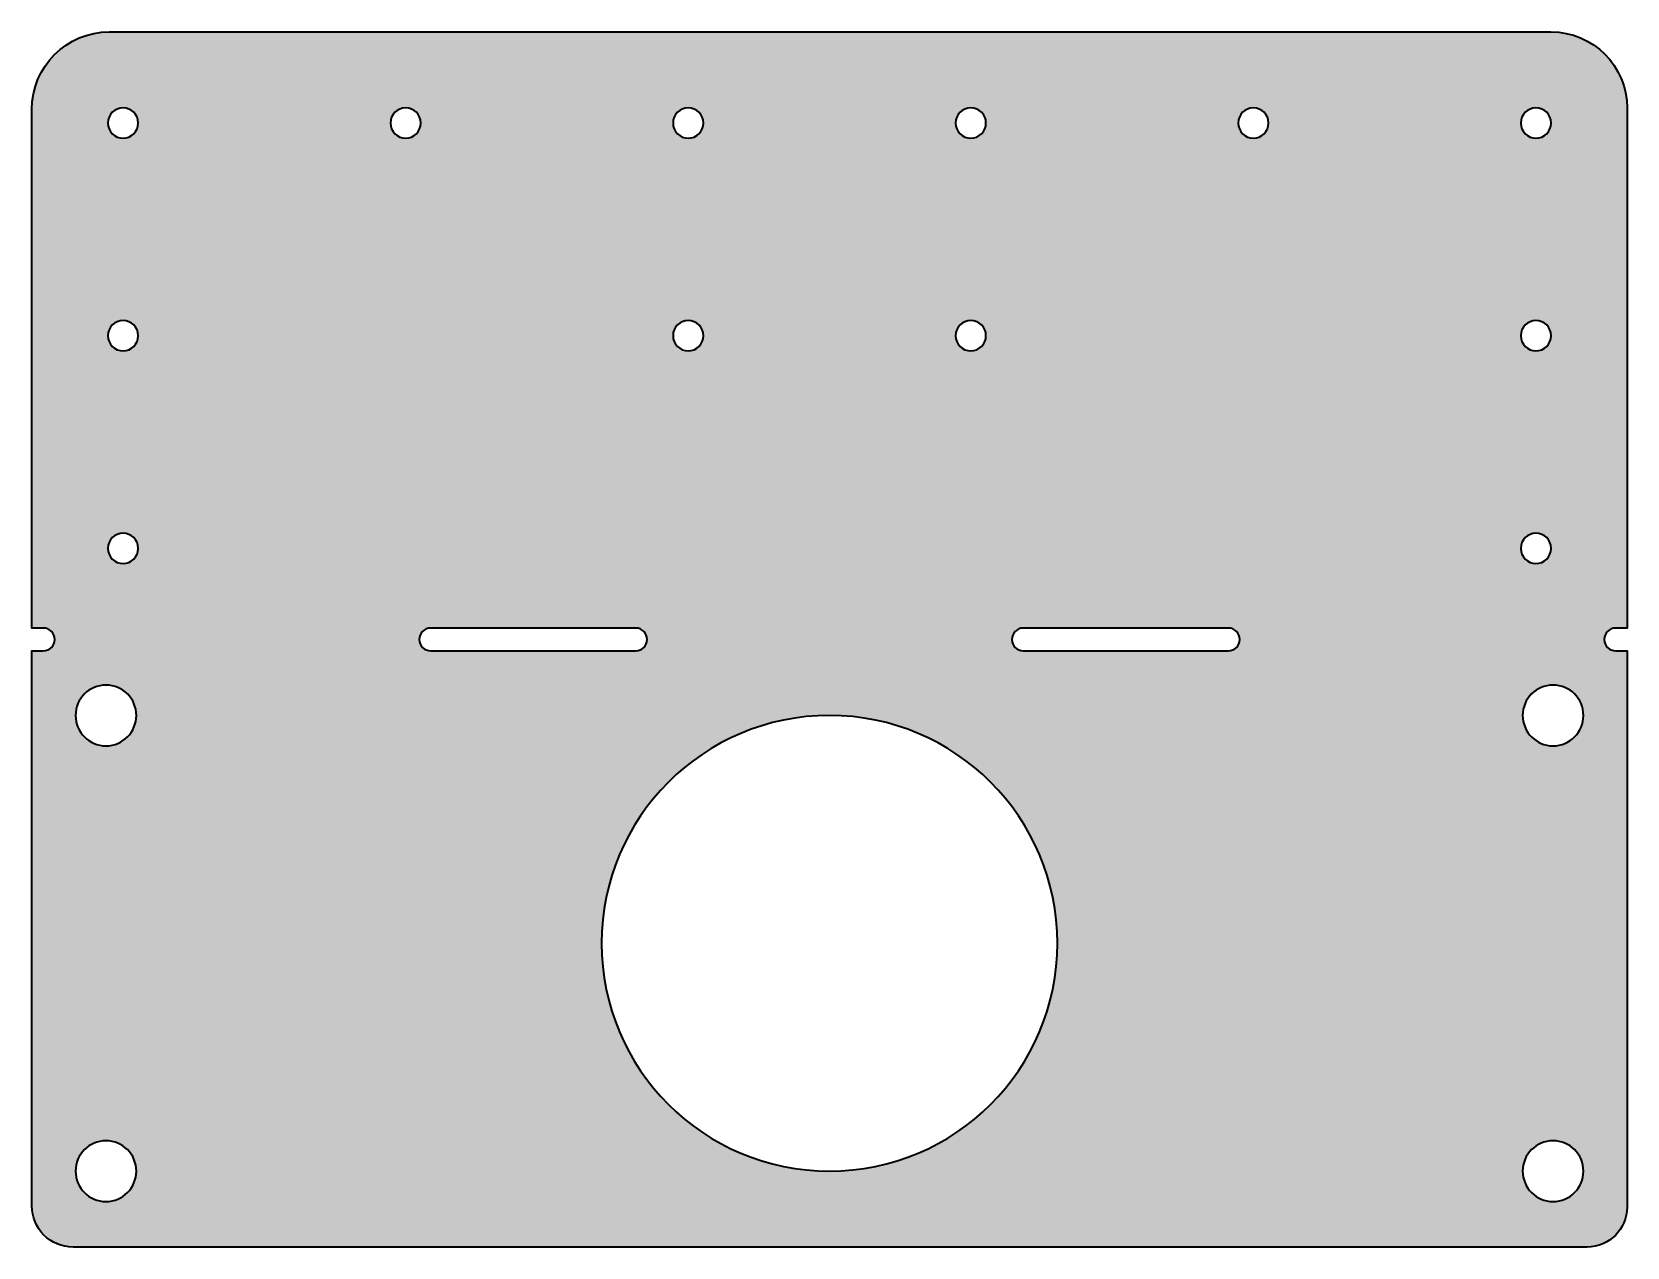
# Model space of a CAD drawing. Header units: millimetres. Extents: x 43 to 254, y -204 to -44.
import ezdxf

# ---------------------------------------------------------------- set-up
doc = ezdxf.new("R2010")
doc.units = ezdxf.units.MM
doc.header["$MEASUREMENT"] = 0
doc.layers.add('Layer 1', color=7, linetype='Continuous')

msp = doc.modelspace()

# ---------------------------------------------------------------- hatches: boundary and pattern name
at = {"layer": 'Layer 1', "true_color": 0xd1d2d4}
h = msp.add_hatch(color=254, dxfattribs=at)
h.dxf.hatch_style = 2
edge = h.paths.add_edge_path()
edge.add_spline(control_points=[(252, -122.27), (252, -122.27), (253.5, -122.27), (253.5, -122.27), (253.5, -122.27), (253.5, -53.79), (253.5, -53.79), (253.5, -48.26), (249.01, -43.77), (243.48, -43.77), (243.48, -43.77), (53.69, -43.77), (53.69, -43.77), (48.06, -43.77), (43.5, -48.33), (43.5, -53.96), (43.5, -53.96), (43.5, -122.27), (43.5, -122.27), (43.5, -122.27), (45, -122.27), (45, -122.27), (45.83, -122.27), (46.5, -122.94), (46.5, -123.77), (46.5, -124.6), (45.83, -125.27), (45, -125.27), (45, -125.27), (43.5, -125.27), (43.5, -125.27), (43.5, -125.27), (43.5, -198.35), (43.5, -198.35), (43.5, -201.34), (45.93, -203.77), (48.92, -203.77), (48.92, -203.77), (248.24, -203.77), (248.24, -203.77), (251.15, -203.77), (253.5, -201.42), (253.5, -198.51), (253.5, -198.51), (253.5, -125.27), (253.5, -125.27), (253.5, -125.27), (252, -125.27), (252, -125.27), (251.17, -125.27), (250.5, -124.6), (250.5, -123.77), (250.5, -122.94), (251.17, -122.27), (252, -122.27)], knot_values=[0, 0, 0, 0, 1, 1, 1, 2, 2, 2, 3, 3, 3, 4, 4, 4, 5, 5, 5, 6, 6, 6, 7, 7, 7, 8, 8, 8, 9, 9, 9, 10, 10, 10, 11, 11, 11, 12, 12, 12, 13, 13, 13, 14, 14, 14, 15, 15, 15, 16, 16, 16, 17, 17, 17, 18, 18, 18, 18], degree=3, periodic=1)
edge = h.paths.add_edge_path()
edge.add_spline(control_points=[(241.5, -53.77), (242.6, -53.77), (243.5, -54.67), (243.5, -55.77), (243.5, -56.88), (242.6, -57.77), (241.5, -57.77), (240.4, -57.77), (239.5, -56.88), (239.5, -55.77), (239.5, -54.67), (240.4, -53.77), (241.5, -53.77)], knot_values=[0, 0, 0, 0, 1, 1, 1, 2, 2, 2, 3, 3, 3, 4, 4, 4, 4], degree=3, periodic=1)
edge = h.paths.add_edge_path()
edge.add_spline(control_points=[(241.5, -81.77), (242.6, -81.77), (243.5, -82.67), (243.5, -83.77), (243.5, -84.88), (242.6, -85.77), (241.5, -85.77), (240.4, -85.77), (239.5, -84.88), (239.5, -83.77), (239.5, -82.67), (240.4, -81.77), (241.5, -81.77)], knot_values=[0, 0, 0, 0, 1, 1, 1, 2, 2, 2, 3, 3, 3, 4, 4, 4, 4], degree=3, periodic=1)
edge = h.paths.add_edge_path()
edge.add_spline(control_points=[(167.1, -53.77), (168.2, -53.77), (169.1, -54.67), (169.1, -55.77), (169.1, -56.88), (168.2, -57.77), (167.1, -57.77), (166, -57.77), (165.1, -56.88), (165.1, -55.77), (165.1, -54.67), (166, -53.77), (167.1, -53.77)], knot_values=[0, 0, 0, 0, 1, 1, 1, 2, 2, 2, 3, 3, 3, 4, 4, 4, 4], degree=3, periodic=1)
edge = h.paths.add_edge_path()
edge.add_spline(control_points=[(167.1, -81.77), (168.2, -81.77), (169.1, -82.67), (169.1, -83.77), (169.1, -84.88), (168.2, -85.77), (167.1, -85.77), (166, -85.77), (165.1, -84.88), (165.1, -83.77), (165.1, -82.67), (166, -81.77), (167.1, -81.77)], knot_values=[0, 0, 0, 0, 1, 1, 1, 2, 2, 2, 3, 3, 3, 4, 4, 4, 4], degree=3, periodic=1)
edge = h.paths.add_edge_path()
edge.add_spline(control_points=[(129.9, -53.77), (131, -53.77), (131.9, -54.67), (131.9, -55.77), (131.9, -56.88), (131, -57.77), (129.9, -57.77), (128.8, -57.77), (127.9, -56.88), (127.9, -55.77), (127.9, -54.67), (128.8, -53.77), (129.9, -53.77)], knot_values=[0, 0, 0, 0, 1, 1, 1, 2, 2, 2, 3, 3, 3, 4, 4, 4, 4], degree=3, periodic=1)
edge = h.paths.add_edge_path()
edge.add_spline(control_points=[(129.9, -81.77), (131, -81.77), (131.9, -82.67), (131.9, -83.77), (131.9, -84.88), (131, -85.77), (129.9, -85.77), (128.8, -85.77), (127.9, -84.88), (127.9, -83.77), (127.9, -82.67), (128.8, -81.77), (129.9, -81.77)], knot_values=[0, 0, 0, 0, 1, 1, 1, 2, 2, 2, 3, 3, 3, 4, 4, 4, 4], degree=3, periodic=1)
edge = h.paths.add_edge_path()
edge.add_spline(control_points=[(53.25, -197.77), (51.04, -197.77), (49.25, -195.98), (49.25, -193.77), (49.25, -191.56), (51.04, -189.77), (53.25, -189.77), (55.46, -189.77), (57.25, -191.56), (57.25, -193.77), (57.25, -195.98), (55.46, -197.77), (53.25, -197.77)], knot_values=[0, 0, 0, 0, 1, 1, 1, 2, 2, 2, 3, 3, 3, 4, 4, 4, 4], degree=3, periodic=1)
edge = h.paths.add_edge_path()
edge.add_spline(control_points=[(53.25, -137.77), (51.04, -137.77), (49.25, -135.98), (49.25, -133.77), (49.25, -131.56), (51.04, -129.77), (53.25, -129.77), (55.46, -129.77), (57.25, -131.56), (57.25, -133.77), (57.25, -135.98), (55.46, -137.77), (53.25, -137.77)], knot_values=[0, 0, 0, 0, 1, 1, 1, 2, 2, 2, 3, 3, 3, 4, 4, 4, 4], degree=3, periodic=1)
edge = h.paths.add_edge_path()
edge.add_spline(control_points=[(55.5, -113.77), (54.4, -113.77), (53.5, -112.88), (53.5, -111.77), (53.5, -110.67), (54.4, -109.77), (55.5, -109.77), (56.6, -109.77), (57.5, -110.67), (57.5, -111.77), (57.5, -112.88), (56.6, -113.77), (55.5, -113.77)], knot_values=[0, 0, 0, 0, 1, 1, 1, 2, 2, 2, 3, 3, 3, 4, 4, 4, 4], degree=3, periodic=1)
edge = h.paths.add_edge_path()
edge.add_spline(control_points=[(55.5, -85.77), (54.4, -85.77), (53.5, -84.88), (53.5, -83.77), (53.5, -82.67), (54.4, -81.77), (55.5, -81.77), (56.6, -81.77), (57.5, -82.67), (57.5, -83.77), (57.5, -84.88), (56.6, -85.77), (55.5, -85.77)], knot_values=[0, 0, 0, 0, 1, 1, 1, 2, 2, 2, 3, 3, 3, 4, 4, 4, 4], degree=3, periodic=1)
edge = h.paths.add_edge_path()
edge.add_spline(control_points=[(55.5, -57.77), (54.4, -57.77), (53.5, -56.88), (53.5, -55.77), (53.5, -54.67), (54.4, -53.77), (55.5, -53.77), (56.6, -53.77), (57.5, -54.67), (57.5, -55.77), (57.5, -56.88), (56.6, -57.77), (55.5, -57.77)], knot_values=[0, 0, 0, 0, 1, 1, 1, 2, 2, 2, 3, 3, 3, 4, 4, 4, 4], degree=3, periodic=1)
edge = h.paths.add_edge_path()
edge.add_spline(control_points=[(92.7, -57.77), (91.6, -57.77), (90.7, -56.88), (90.7, -55.77), (90.7, -54.67), (91.6, -53.77), (92.7, -53.77), (93.8, -53.77), (94.7, -54.67), (94.7, -55.77), (94.7, -56.88), (93.8, -57.77), (92.7, -57.77)], knot_values=[0, 0, 0, 0, 1, 1, 1, 2, 2, 2, 3, 3, 3, 4, 4, 4, 4], degree=3, periodic=1)
edge = h.paths.add_edge_path()
edge.add_spline(control_points=[(94.5, -123.77), (94.5, -122.94), (95.17, -122.27), (96, -122.27), (96, -122.27), (123, -122.27), (123, -122.27), (123.83, -122.27), (124.5, -122.94), (124.5, -123.77), (124.5, -124.6), (123.83, -125.27), (123, -125.27), (123, -125.27), (96, -125.27), (96, -125.27), (95.17, -125.27), (94.5, -124.6), (94.5, -123.77)], knot_values=[0, 0, 0, 0, 1, 1, 1, 2, 2, 2, 3, 3, 3, 4, 4, 4, 5, 5, 5, 6, 6, 6, 6], degree=3, periodic=1)
edge = h.paths.add_edge_path()
edge.add_spline(control_points=[(148.5, -193.77), (131.93, -193.77), (118.5, -180.34), (118.5, -163.77), (118.5, -147.2), (131.93, -133.77), (148.5, -133.77), (165.07, -133.77), (178.5, -147.2), (178.5, -163.77), (178.5, -180.34), (165.07, -193.77), (148.5, -193.77)], knot_values=[0, 0, 0, 0, 1, 1, 1, 2, 2, 2, 3, 3, 3, 4, 4, 4, 4], degree=3, periodic=1)
edge = h.paths.add_edge_path()
edge.add_spline(control_points=[(201, -125.27), (201, -125.27), (174, -125.27), (174, -125.27), (173.17, -125.27), (172.5, -124.6), (172.5, -123.77), (172.5, -122.94), (173.17, -122.27), (174, -122.27), (174, -122.27), (201, -122.27), (201, -122.27), (201.83, -122.27), (202.5, -122.94), (202.5, -123.77), (202.5, -124.6), (201.83, -125.27), (201, -125.27)], knot_values=[0, 0, 0, 0, 1, 1, 1, 2, 2, 2, 3, 3, 3, 4, 4, 4, 5, 5, 5, 6, 6, 6, 6], degree=3, periodic=1)
edge = h.paths.add_edge_path()
edge.add_spline(control_points=[(204.3, -57.77), (203.2, -57.77), (202.3, -56.88), (202.3, -55.77), (202.3, -54.67), (203.2, -53.77), (204.3, -53.77), (205.4, -53.77), (206.3, -54.67), (206.3, -55.77), (206.3, -56.88), (205.4, -57.77), (204.3, -57.77)], knot_values=[0, 0, 0, 0, 1, 1, 1, 2, 2, 2, 3, 3, 3, 4, 4, 4, 4], degree=3, periodic=1)
edge = h.paths.add_edge_path()
edge.add_spline(control_points=[(241.5, -109.77), (242.6, -109.77), (243.5, -110.67), (243.5, -111.77), (243.5, -112.88), (242.6, -113.77), (241.5, -113.77), (240.4, -113.77), (239.5, -112.88), (239.5, -111.77), (239.5, -110.67), (240.4, -109.77), (241.5, -109.77)], knot_values=[0, 0, 0, 0, 1, 1, 1, 2, 2, 2, 3, 3, 3, 4, 4, 4, 4], degree=3, periodic=1)
edge = h.paths.add_edge_path()
edge.add_spline(control_points=[(243.75, -197.77), (241.54, -197.77), (239.75, -195.98), (239.75, -193.77), (239.75, -191.56), (241.54, -189.77), (243.75, -189.77), (245.96, -189.77), (247.75, -191.56), (247.75, -193.77), (247.75, -195.98), (245.96, -197.77), (243.75, -197.77)], knot_values=[0, 0, 0, 0, 1, 1, 1, 2, 2, 2, 3, 3, 3, 4, 4, 4, 4], degree=3, periodic=1)
edge = h.paths.add_edge_path()
edge.add_spline(control_points=[(243.75, -137.77), (241.54, -137.77), (239.75, -135.98), (239.75, -133.77), (239.75, -131.56), (241.54, -129.77), (243.75, -129.77), (245.96, -129.77), (247.75, -131.56), (247.75, -133.77), (247.75, -135.98), (245.96, -137.77), (243.75, -137.77)], knot_values=[0, 0, 0, 0, 1, 1, 1, 2, 2, 2, 3, 3, 3, 4, 4, 4, 4], degree=3, periodic=1)

# ---------------------------------------------------------------- linework, layer by layer
at = {"layer": 'Layer 1', "color": 250, "lineweight": 35, "true_color": 0x231f20}
for points, knots in [([(252, -122.27), (252, -122.27), (253.5, -122.27), (253.5, -122.27), (253.5, -122.27), (253.5, -53.79), (253.5, -53.79), (253.5, -48.26), (249.01, -43.77), (243.48, -43.77), (243.48, -43.77), (53.69, -43.77), (53.69, -43.77), (48.06, -43.77), (43.5, -48.33), (43.5, -53.96), (43.5, -53.96), (43.5, -122.27), (43.5, -122.27), (43.5, -122.27), (45, -122.27), (45, -122.27), (45.83, -122.27), (46.5, -122.94), (46.5, -123.77), (46.5, -124.6), (45.83, -125.27), (45, -125.27), (45, -125.27), (43.5, -125.27), (43.5, -125.27), (43.5, -125.27), (43.5, -198.35), (43.5, -198.35), (43.5, -201.34), (45.93, -203.77), (48.92, -203.77), (48.92, -203.77), (248.24, -203.77), (248.24, -203.77), (251.15, -203.77), (253.5, -201.42), (253.5, -198.51), (253.5, -198.51), (253.5, -125.27), (253.5, -125.27), (253.5, -125.27), (252, -125.27), (252, -125.27), (251.17, -125.27), (250.5, -124.6), (250.5, -123.77), (250.5, -122.94), (251.17, -122.27), (252, -122.27)], [0, 0, 0, 0, 1, 1, 1, 2, 2, 2, 3, 3, 3, 4, 4, 4, 5, 5, 5, 6, 6, 6, 7, 7, 7, 8, 8, 8, 9, 9, 9, 10, 10, 10, 11, 11, 11, 12, 12, 12, 13, 13, 13, 14, 14, 14, 15, 15, 15, 16, 16, 16, 17, 17, 17, 18, 18, 18, 18]), ([(55.5, -57.77), (54.4, -57.77), (53.5, -56.88), (53.5, -55.77), (53.5, -54.67), (54.4, -53.77), (55.5, -53.77), (56.6, -53.77), (57.5, -54.67), (57.5, -55.77), (57.5, -56.88), (56.6, -57.77), (55.5, -57.77)], [0, 0, 0, 0, 1, 1, 1, 2, 2, 2, 3, 3, 3, 4, 4, 4, 4]), ([(92.7, -57.77), (91.6, -57.77), (90.7, -56.88), (90.7, -55.77), (90.7, -54.67), (91.6, -53.77), (92.7, -53.77), (93.8, -53.77), (94.7, -54.67), (94.7, -55.77), (94.7, -56.88), (93.8, -57.77), (92.7, -57.77)], [0, 0, 0, 0, 1, 1, 1, 2, 2, 2, 3, 3, 3, 4, 4, 4, 4]), ([(129.9, -53.77), (131, -53.77), (131.9, -54.67), (131.9, -55.77), (131.9, -56.88), (131, -57.77), (129.9, -57.77), (128.8, -57.77), (127.9, -56.88), (127.9, -55.77), (127.9, -54.67), (128.8, -53.77), (129.9, -53.77)], [0, 0, 0, 0, 1, 1, 1, 2, 2, 2, 3, 3, 3, 4, 4, 4, 4]), ([(167.1, -53.77), (168.2, -53.77), (169.1, -54.67), (169.1, -55.77), (169.1, -56.88), (168.2, -57.77), (167.1, -57.77), (166, -57.77), (165.1, -56.88), (165.1, -55.77), (165.1, -54.67), (166, -53.77), (167.1, -53.77)], [0, 0, 0, 0, 1, 1, 1, 2, 2, 2, 3, 3, 3, 4, 4, 4, 4]), ([(204.3, -57.77), (203.2, -57.77), (202.3, -56.88), (202.3, -55.77), (202.3, -54.67), (203.2, -53.77), (204.3, -53.77), (205.4, -53.77), (206.3, -54.67), (206.3, -55.77), (206.3, -56.88), (205.4, -57.77), (204.3, -57.77)], [0, 0, 0, 0, 1, 1, 1, 2, 2, 2, 3, 3, 3, 4, 4, 4, 4]), ([(241.5, -53.77), (242.6, -53.77), (243.5, -54.67), (243.5, -55.77), (243.5, -56.88), (242.6, -57.77), (241.5, -57.77), (240.4, -57.77), (239.5, -56.88), (239.5, -55.77), (239.5, -54.67), (240.4, -53.77), (241.5, -53.77)], [0, 0, 0, 0, 1, 1, 1, 2, 2, 2, 3, 3, 3, 4, 4, 4, 4]), ([(55.5, -85.77), (54.4, -85.77), (53.5, -84.88), (53.5, -83.77), (53.5, -82.67), (54.4, -81.77), (55.5, -81.77), (56.6, -81.77), (57.5, -82.67), (57.5, -83.77), (57.5, -84.88), (56.6, -85.77), (55.5, -85.77)], [0, 0, 0, 0, 1, 1, 1, 2, 2, 2, 3, 3, 3, 4, 4, 4, 4]), ([(129.9, -81.77), (131, -81.77), (131.9, -82.67), (131.9, -83.77), (131.9, -84.88), (131, -85.77), (129.9, -85.77), (128.8, -85.77), (127.9, -84.88), (127.9, -83.77), (127.9, -82.67), (128.8, -81.77), (129.9, -81.77)], [0, 0, 0, 0, 1, 1, 1, 2, 2, 2, 3, 3, 3, 4, 4, 4, 4]), ([(167.1, -81.77), (168.2, -81.77), (169.1, -82.67), (169.1, -83.77), (169.1, -84.88), (168.2, -85.77), (167.1, -85.77), (166, -85.77), (165.1, -84.88), (165.1, -83.77), (165.1, -82.67), (166, -81.77), (167.1, -81.77)], [0, 0, 0, 0, 1, 1, 1, 2, 2, 2, 3, 3, 3, 4, 4, 4, 4]), ([(241.5, -81.77), (242.6, -81.77), (243.5, -82.67), (243.5, -83.77), (243.5, -84.88), (242.6, -85.77), (241.5, -85.77), (240.4, -85.77), (239.5, -84.88), (239.5, -83.77), (239.5, -82.67), (240.4, -81.77), (241.5, -81.77)], [0, 0, 0, 0, 1, 1, 1, 2, 2, 2, 3, 3, 3, 4, 4, 4, 4]), ([(55.5, -113.77), (54.4, -113.77), (53.5, -112.88), (53.5, -111.77), (53.5, -110.67), (54.4, -109.77), (55.5, -109.77), (56.6, -109.77), (57.5, -110.67), (57.5, -111.77), (57.5, -112.88), (56.6, -113.77), (55.5, -113.77)], [0, 0, 0, 0, 1, 1, 1, 2, 2, 2, 3, 3, 3, 4, 4, 4, 4]), ([(241.5, -109.77), (242.6, -109.77), (243.5, -110.67), (243.5, -111.77), (243.5, -112.88), (242.6, -113.77), (241.5, -113.77), (240.4, -113.77), (239.5, -112.88), (239.5, -111.77), (239.5, -110.67), (240.4, -109.77), (241.5, -109.77)], [0, 0, 0, 0, 1, 1, 1, 2, 2, 2, 3, 3, 3, 4, 4, 4, 4]), ([(94.5, -123.77), (94.5, -122.94), (95.17, -122.27), (96, -122.27), (96, -122.27), (123, -122.27), (123, -122.27), (123.83, -122.27), (124.5, -122.94), (124.5, -123.77), (124.5, -124.6), (123.83, -125.27), (123, -125.27), (123, -125.27), (96, -125.27), (96, -125.27), (95.17, -125.27), (94.5, -124.6), (94.5, -123.77)], [0, 0, 0, 0, 1, 1, 1, 2, 2, 2, 3, 3, 3, 4, 4, 4, 5, 5, 5, 6, 6, 6, 6]), ([(201, -125.27), (201, -125.27), (174, -125.27), (174, -125.27), (173.17, -125.27), (172.5, -124.6), (172.5, -123.77), (172.5, -122.94), (173.17, -122.27), (174, -122.27), (174, -122.27), (201, -122.27), (201, -122.27), (201.83, -122.27), (202.5, -122.94), (202.5, -123.77), (202.5, -124.6), (201.83, -125.27), (201, -125.27)], [0, 0, 0, 0, 1, 1, 1, 2, 2, 2, 3, 3, 3, 4, 4, 4, 5, 5, 5, 6, 6, 6, 6]), ([(53.25, -137.77), (51.04, -137.77), (49.25, -135.98), (49.25, -133.77), (49.25, -131.56), (51.04, -129.77), (53.25, -129.77), (55.46, -129.77), (57.25, -131.56), (57.25, -133.77), (57.25, -135.98), (55.46, -137.77), (53.25, -137.77)], [0, 0, 0, 0, 1, 1, 1, 2, 2, 2, 3, 3, 3, 4, 4, 4, 4]), ([(243.75, -137.77), (241.54, -137.77), (239.75, -135.98), (239.75, -133.77), (239.75, -131.56), (241.54, -129.77), (243.75, -129.77), (245.96, -129.77), (247.75, -131.56), (247.75, -133.77), (247.75, -135.98), (245.96, -137.77), (243.75, -137.77)], [0, 0, 0, 0, 1, 1, 1, 2, 2, 2, 3, 3, 3, 4, 4, 4, 4]), ([(148.5, -193.77), (131.93, -193.77), (118.5, -180.34), (118.5, -163.77), (118.5, -147.2), (131.93, -133.77), (148.5, -133.77), (165.07, -133.77), (178.5, -147.2), (178.5, -163.77), (178.5, -180.34), (165.07, -193.77), (148.5, -193.77)], [0, 0, 0, 0, 1, 1, 1, 2, 2, 2, 3, 3, 3, 4, 4, 4, 4]), ([(53.25, -197.77), (51.04, -197.77), (49.25, -195.98), (49.25, -193.77), (49.25, -191.56), (51.04, -189.77), (53.25, -189.77), (55.46, -189.77), (57.25, -191.56), (57.25, -193.77), (57.25, -195.98), (55.46, -197.77), (53.25, -197.77)], [0, 0, 0, 0, 1, 1, 1, 2, 2, 2, 3, 3, 3, 4, 4, 4, 4]), ([(243.75, -197.77), (241.54, -197.77), (239.75, -195.98), (239.75, -193.77), (239.75, -191.56), (241.54, -189.77), (243.75, -189.77), (245.96, -189.77), (247.75, -191.56), (247.75, -193.77), (247.75, -195.98), (245.96, -197.77), (243.75, -197.77)], [0, 0, 0, 0, 1, 1, 1, 2, 2, 2, 3, 3, 3, 4, 4, 4, 4])]:
    msp.add_open_spline(points, degree=3, knots=knots, dxfattribs=at)

doc.saveas('drawing.dxf')
